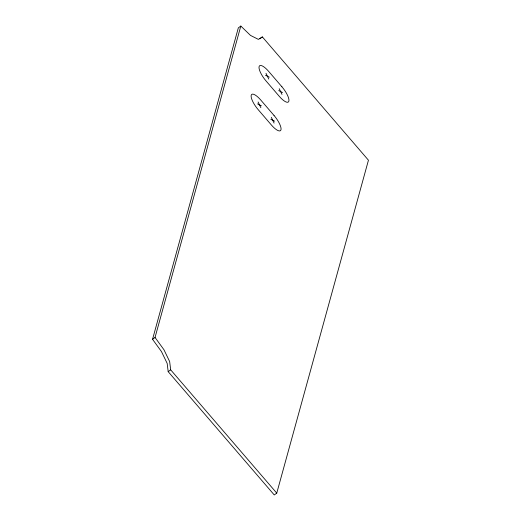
<?xml version="1.0" encoding="UTF-8"?>
<svg xmlns="http://www.w3.org/2000/svg" width="521" height="521" viewBox="0 0 521 521"><rect width="100%" height="100%" fill="white"/><g stroke="black" fill="none" stroke-linecap="round" stroke-linejoin="round"><path stroke-width="0.78" d="M152.549 339.301L238.325 27.887L240.813 26.05L250.51 35.415L258.396 39.394L262.369 36.913L368.451 160.208L276.755 493.113L274.267 494.95L168.185 371.662L167.169 363.391L161.451 351.545L152.549 339.301L155.037 337.465L240.813 26.05M259.881 38.749L262.369 36.913M168.185 371.662L170.673 369.825L169.657 361.554L163.939 349.708L155.037 337.465M265.456 75.219L269.292 77.154M278.683 90.589L282.512 92.523M257.563 103.881L261.392 105.815M270.79 119.25L274.619 121.185M170.673 369.825L276.755 493.113M279.21 88.681L281.985 94.431M265.984 73.311L268.764 79.062M271.311 117.342L274.092 123.093M258.09 101.973L260.871 107.723M281.913 86.779L268.686 71.41A13.005 4.012 53.6 0 0 259.106 66.577A13.005 4.012 53.6 0 0 266.055 80.963L279.282 96.333A13.005 4.012 53.6 0 0 288.862 101.159A13.005 4.012 53.6 0 0 281.913 86.779M274.02 115.441L260.793 100.071A13.005 4.012 53.6 0 0 251.213 95.239A13.005 4.012 53.6 0 0 258.162 109.625L271.389 124.994A13.005 4.012 53.6 0 0 280.969 129.82A13.005 4.012 53.6 0 0 274.02 115.441"/></g></svg>
